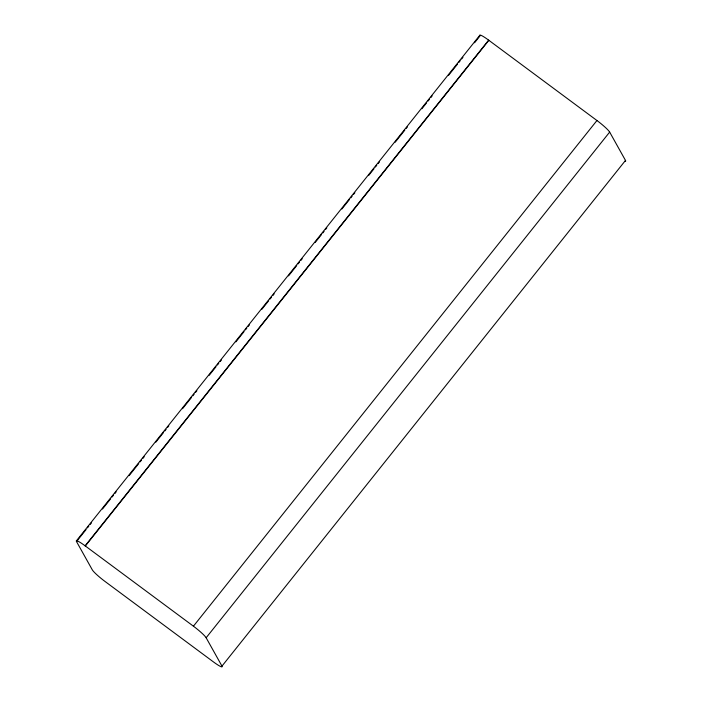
<?xml version="1.0" encoding="UTF-8"?>
<svg xmlns="http://www.w3.org/2000/svg" width="702" height="702" viewBox="0 0 702 702"><rect width="100%" height="100%" fill="white"/><g stroke="black" fill="none" stroke-linecap="round" stroke-linejoin="round"><path stroke-width="1.05" d="M76.343 540.9L479.861 35.223M479.852 35.495A13.829 1.658 38.6 0 1 488.636 40.146L596.946 120.516A13.829 1.658 38.6 0 1 609.661 132.09L625.491 160.425L221.972 666.101A13.829 1.658 38.6 0 1 213.364 661.854L105.054 581.484A13.829 1.658 38.6 0 1 92.339 569.91L76.509 541.575L86.083 529.58M87.452 527.869L88.821 526.149M90.189 524.438L91.558 522.727M102.501 509.011L110.705 498.727M112.074 497.007L113.443 495.296M114.812 493.585L116.172 491.865M129.168 475.587L138.75 463.583M140.11 461.872L141.479 460.161M142.848 458.441L144.217 456.73M155.844 442.155L163.364 432.73M164.733 431.019L166.102 429.299M167.471 427.588L168.84 425.877M182.52 408.731L191.409 397.586M192.778 395.875L194.147 394.164M195.516 392.444L196.885 390.733M209.196 375.307L216.032 366.734M217.401 365.022L218.77 363.303M220.138 361.591L221.499 359.88M235.863 341.883L244.077 331.598M245.437 329.879L246.806 328.167M248.175 326.456L249.543 324.736M261.855 309.31L268.69 300.737M270.059 299.026L271.428 297.315M272.797 295.595L274.166 293.884M288.531 275.886L296.735 265.602M298.104 263.882L299.473 262.171M300.842 260.46L302.211 258.74M315.198 242.462L321.358 234.749M322.727 233.029L324.096 231.318M325.465 229.598L326.825 227.887M341.874 209.029L349.394 199.605M350.763 197.894L352.132 196.174M353.501 194.463L354.87 192.752M368.55 175.605L374.017 168.752M375.386 167.032L376.755 165.321M378.124 163.61L379.492 161.89M395.226 142.181L404.8 130.177M406.168 128.466L407.537 126.755M421.893 108.757L426.684 102.755M428.053 101.044L429.422 99.324M430.791 97.613L432.151 95.902M448.569 75.325L457.458 64.189M458.827 62.469L460.196 60.758M461.565 59.047L462.934 57.327M474.561 42.761L480.028 35.899M76.509 541.575A13.829 1.658 38.6 0 1 85.117 545.823L488.636 40.146M85.346 545.989L488.864 40.312M221.972 666.101L206.142 637.767A13.829 1.658 38.6 0 0 193.427 626.193L596.946 120.516M206.142 637.767L609.661 132.09M85.117 545.823L193.427 626.193M625.491 160.425A13.829 1.658 38.6 0 1 625.087 161.197"/></g></svg>
